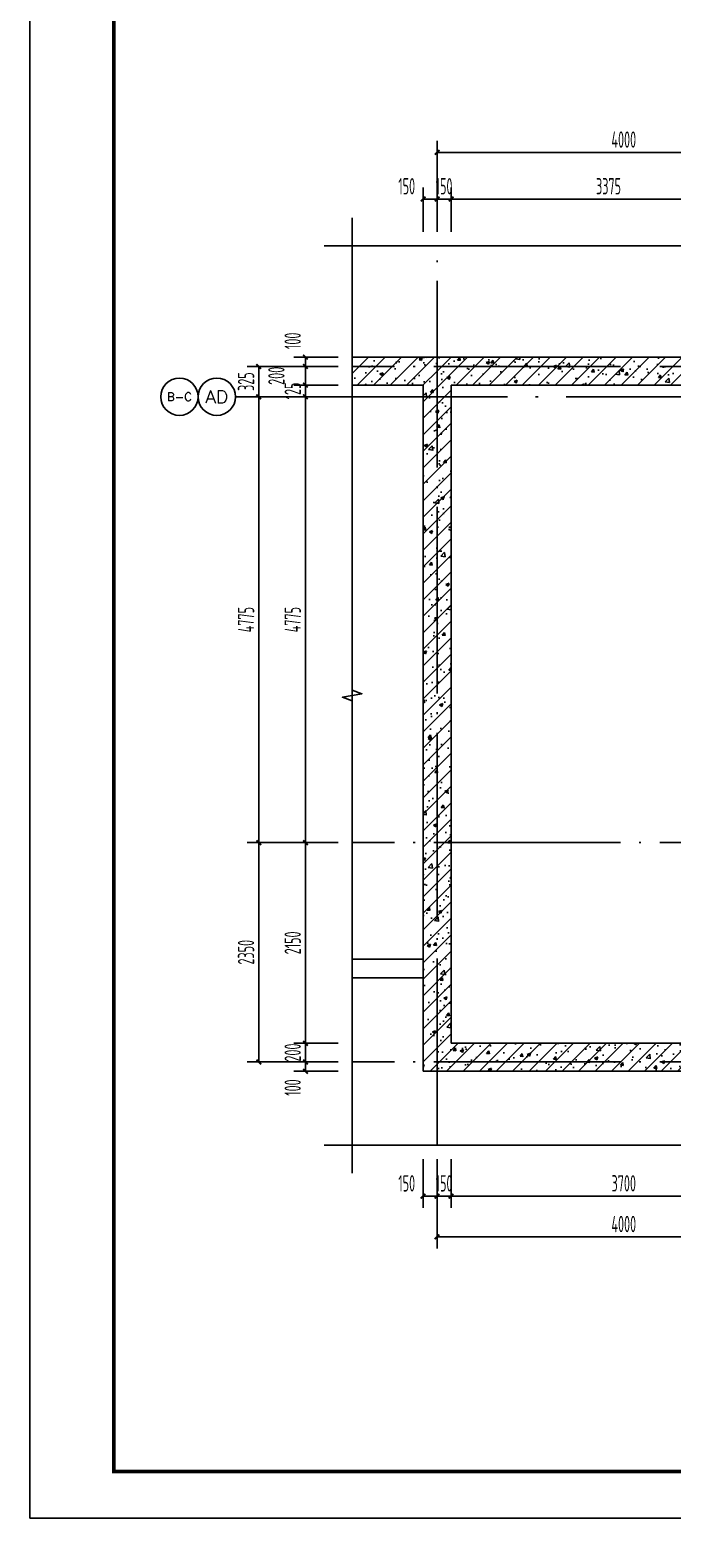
# Model space of a CAD drawing. Extents: x -473190 to 2138458, y -81875 to 2633646.
# Drawn here: x 1264213 to 1271094, y -52175 to -36229 of the extents above; entities that cross this region are included whole.
import ezdxf
from ezdxf.enums import TextEntityAlignment as Align

# ---------------------------------------------------------------- set-up
doc = ezdxf.new("R2010")
doc.units = 0
doc.header["$LTSCALE"] = 1000
doc.linetypes.add('DOTE', pattern=[2.42, 2, -0.2, 0.02, -0.2])
for name, color, linetype in [('A-PUB_HATCH', 8, 'Continuous'), ('A-WALL', 2, 'Continuous'), ('AXIS', 3, 'Continuous'), ('AXIS_TEXT', 7, 'Continuous'), ('DIM_SYMB', 3, 'Continuous'), ('DOTE', 1, 'DOTE'), ('ECA_TK', 7, 'Continuous'), ('PUB_DIM', 3, 'Continuous'), ('PUB_HATCH', 8, 'Continuous'), ('RF-QT', 30, 'Continuous'), ('tk', 7, 'Continuous')]:
    doc.layers.add(name, color=color, linetype=linetype)
doc.styles.add('_TCH_AXIS', font='COMPLEX', dxfattribs={"bigfont": 'GBCBIG'})
doc.styles.add('_TCH_DIM_T3', font='tssdeng.shx', dxfattribs={"width": 0.564706, "bigfont": '@@@tssdchn.shx'})
doc.styles.add('COMPLEX', font='COMPLEX.shx', dxfattribs={"width": 0.65})
doc.dimstyles.new('_TCH_ARCH&&50', dxfattribs={"dimtxt": 175, "dimasz": 50, "dimexe": 125, "dimexo": 150, "dimgap": 50, "dimtad": 1, "dimdec": 0, "dimzin": 0, "dimdsep": 46, "dimtxsty": '_TCH_DIM_T3', "dimblk": 'ARCHTICK', "dimcen": 0.09, "dimclrt": 7, "dimazin": 2, "dimtfac": 1, "dimtdec": 0, "dimtix": 1, "dimtmove": 2, "dimatfit": 3, "dimfxl": 0, "dimtolj": 1, "dimtzin": 0, "dimarcsym": 0})
pattern_1 = [(45, (-477544.96, -71625.69), (-88.388348, 88.388348), []), (50, (-477544.96, -71625.7), (358.63009, -31.376067), [37.5, -412.5]), (355, (-477544.96, -71625.7), (-69.37567, 376.09607), [30, -330]), (100.4514, (-477515.08, -71628.3), (289.25469, 344.71977), [31.870095, -350.571056]), (46.1842, (-477544.96, -71525.7), (533.62052, -82.75951), [56.25, -618.75]), (96.6356, (-477500.5, -71532.6), (467.33135, 487.05894), [47.80514, -525.8565]), (351.1842, (-477544.96, -71525.7), (467.33097, 487.0593), [45, -495]), (21, (-477494.96, -71550.7), (298.453526, -201.309445), [37.5, -412.5]), (326, (-477494.96, -71550.7), (121.657666, 362.57502), [30, -330]), (71.4514, (-477470.1, -71567.47), (420.111314, 161.26525), [31.870095, -350.571056]), (37.5, (-477544.96, -71625.69), (6.079928, 166.446927), [0, -326, 0, -335, 0, -331.25]), (7.5, (-477544.96, -71625.69), (131.534769, 197.205856), [0, -191, 0, -318.5, 0, -126.25]), (327.5, (-477656.46, -71625.69), (266.911218, -11.277436), [0, -125, 0, -390, 0, -517.5]), (317.5, (-477706.46, -71625.7), (291.593085, 50.05249), [0, -162.5, 0, -259, 0, -367.5])]

# ---------------------------------------------------------------- blocks, each defined once
blk = doc.blocks.new('10B_A1E图框')
at = {"layer": 'ECA_TK'}
blk.add_lwpolyline([(0, 0), (841, 0), (841, 594), (0, 594)], close=True, dxfattribs=at)
at = {"layer": 'ECA_TK', "const_width": 0.8}
blk.add_lwpolyline([(831, 10), (831, 584), (18, 584), (18, 10)], close=True, dxfattribs=at)
blk = doc.blocks.new('_ArchTick')
at = {"color": 0, "linetype": 'ByBlock', "const_width": 0.4}
blk.add_lwpolyline([(-0.5, -0.5), (0.5, 0.5)], dxfattribs=at)
blk = doc.blocks.new('*D3061')
at = {"layer": 'Defpoints', "color": 0, "transparency": 16777216}
for p in [(1267166, -47286), (1267666, -47286), (1267666, -47386)]:
    blk.add_point(p, dxfattribs=at)
at = {"layer": 'PUB_DIM', "color": 0, "lineweight": -2, "transparency": 16777216}
for p, q in [((1267516, -47286), (1267041, -47286)), ((1267166, -47386), (1267166, -47286)), ((1267516, -47386), (1267041, -47386))]:
    blk.add_line(p, q, dxfattribs=at)
at = {"layer": 'PUB_DIM', "color": 0, "lineweight": -2, "transparency": 16777216, "xscale": 50, "yscale": 50, "zscale": 50}
for p, rotation in [((1267166, -47286), 90), ((1267166, -47386), 270)]:
    blk.add_blockref('_ArchTick', p, dxfattribs=dict(at, rotation=rotation))
at = {"layer": 'PUB_DIM', "color": 7, "transparency": 16777216, "insert": (1267029, -47561), "char_height": 175, "attachment_point": 5, "rotation": 90, "style": '_TCH_DIM_T3'}
blk.add_mtext('\\A1;100', dxfattribs=at)
blk = doc.blocks.new('*D3062')
at = {"layer": 'Defpoints', "color": 0, "transparency": 16777216}
for p in [(1267166, -47086), (1267666, -47086), (1267666, -47286)]:
    blk.add_point(p, dxfattribs=at)
at = {"layer": 'PUB_DIM', "color": 0, "lineweight": -2, "transparency": 16777216}
for p, q in [((1267166, -47086), (1267166, -47036)), ((1267516, -47086), (1267041, -47086)), ((1267166, -47286), (1267166, -47086)), ((1267516, -47286), (1267041, -47286)), ((1267166, -47286), (1267166, -47336))]:
    blk.add_line(p, q, dxfattribs=at)
at = {"layer": 'PUB_DIM', "color": 0, "lineweight": -2, "transparency": 16777216, "xscale": 50, "yscale": 50, "zscale": 50}
for p, rotation in [((1267166, -47086), 270), ((1267166, -47286), 90)]:
    blk.add_blockref('_ArchTick', p, dxfattribs=dict(at, rotation=rotation))
at = {"layer": 'PUB_DIM', "color": 7, "transparency": 16777216, "insert": (1267029, -47186), "char_height": 175, "attachment_point": 5, "rotation": 90, "style": '_TCH_DIM_T3'}
blk.add_mtext('\\A1;200', dxfattribs=at)
blk = doc.blocks.new('*D3063')
at = {"layer": 'Defpoints', "color": 0, "transparency": 16777216}
for p in [(1267166, -44936), (1267666, -44936), (1267666, -47086)]:
    blk.add_point(p, dxfattribs=at)
at = {"layer": 'PUB_DIM', "color": 0, "lineweight": -2, "transparency": 16777216}
for p, q in [((1267516, -44936), (1267041, -44936)), ((1267166, -47086), (1267166, -44936)), ((1267516, -47086), (1267041, -47086))]:
    blk.add_line(p, q, dxfattribs=at)
at = {"layer": 'PUB_DIM', "color": 0, "lineweight": -2, "transparency": 16777216, "xscale": 50, "yscale": 50, "zscale": 50}
for p, rotation in [((1267166, -44936), 90), ((1267166, -47086), 270)]:
    blk.add_blockref('_ArchTick', p, dxfattribs=dict(at, rotation=rotation))
at = {"layer": 'PUB_DIM', "color": 7, "transparency": 16777216, "insert": (1267029, -46011), "char_height": 175, "attachment_point": 5, "rotation": 90, "style": '_TCH_DIM_T3'}
blk.add_mtext('\\A1;2150', dxfattribs=at)
blk = doc.blocks.new('*D3064')
at = {"layer": 'Defpoints', "color": 0, "transparency": 16777216}
for p in [(1267166, -40161), (1267666, -40161), (1267666, -44936)]:
    blk.add_point(p, dxfattribs=at)
at = {"layer": 'PUB_DIM', "color": 0, "lineweight": -2, "transparency": 16777216}
for p, q in [((1267516, -40161), (1267041, -40161)), ((1267166, -44936), (1267166, -40161)), ((1267516, -44936), (1267041, -44936))]:
    blk.add_line(p, q, dxfattribs=at)
at = {"layer": 'PUB_DIM', "color": 0, "lineweight": -2, "transparency": 16777216, "xscale": 50, "yscale": 50, "zscale": 50}
for p, rotation in [((1267166, -40161), 90), ((1267166, -44936), 270)]:
    blk.add_blockref('_ArchTick', p, dxfattribs=dict(at, rotation=rotation))
at = {"layer": 'PUB_DIM', "color": 7, "transparency": 16777216, "insert": (1267029, -42548), "char_height": 175, "attachment_point": 5, "rotation": 90, "style": '_TCH_DIM_T3'}
blk.add_mtext('\\A1;4775', dxfattribs=at)
blk = doc.blocks.new('*D3065')
at = {"layer": 'Defpoints', "color": 0, "transparency": 16777216}
for p in [(1267166, -40036), (1267666, -40036), (1267666, -40161)]:
    blk.add_point(p, dxfattribs=at)
at = {"layer": 'PUB_DIM', "color": 0, "lineweight": -2, "transparency": 16777216}
for p, q in [((1267166, -40036), (1267166, -39986)), ((1267516, -40036), (1267041, -40036)), ((1267516, -40161), (1267041, -40161)), ((1267166, -40161), (1267166, -40036)), ((1267166, -40161), (1267166, -40211))]:
    blk.add_line(p, q, dxfattribs=at)
at = {"layer": 'PUB_DIM', "color": 0, "lineweight": -2, "transparency": 16777216, "xscale": 50, "yscale": 50, "zscale": 50}
for p, rotation in [((1267166, -40036), 270), ((1267166, -40161), 90)]:
    blk.add_blockref('_ArchTick', p, dxfattribs=dict(at, rotation=rotation))
at = {"layer": 'PUB_DIM', "color": 7, "transparency": 16777216, "insert": (1267029, -40098), "char_height": 175, "attachment_point": 5, "rotation": 90, "style": '_TCH_DIM_T3'}
blk.add_mtext('\\A1;125', dxfattribs=at)
blk = doc.blocks.new('*D3066')
at = {"layer": 'Defpoints', "color": 0, "transparency": 16777216}
for p in [(1267166, -39836), (1267666, -39836), (1267666, -40036)]:
    blk.add_point(p, dxfattribs=at)
at = {"layer": 'PUB_DIM', "color": 0, "lineweight": -2, "transparency": 16777216}
for p, q in [((1267516, -39836), (1267041, -39836)), ((1267166, -40036), (1267166, -39836)), ((1267516, -40036), (1267041, -40036))]:
    blk.add_line(p, q, dxfattribs=at)
at = {"layer": 'PUB_DIM', "color": 0, "lineweight": -2, "transparency": 16777216, "xscale": 50, "yscale": 50, "zscale": 50}
for p, rotation in [((1267166, -39836), 90), ((1267166, -40036), 270)]:
    blk.add_blockref('_ArchTick', p, dxfattribs=dict(at, rotation=rotation))
at = {"layer": 'PUB_DIM', "color": 7, "transparency": 16777216, "insert": (1266854, -39936), "char_height": 175, "attachment_point": 5, "rotation": 90, "style": '_TCH_DIM_T3'}
blk.add_mtext('\\A1;200', dxfattribs=at)
blk = doc.blocks.new('*D3067')
at = {"layer": 'Defpoints', "color": 0, "transparency": 16777216}
for p in [(1267166, -39736), (1267666, -39736), (1267666, -39836)]:
    blk.add_point(p, dxfattribs=at)
at = {"layer": 'PUB_DIM', "color": 0, "lineweight": -2, "transparency": 16777216}
for p, q in [((1267516, -39736), (1267041, -39736)), ((1267516, -39836), (1267041, -39836)), ((1267166, -39836), (1267166, -39736))]:
    blk.add_line(p, q, dxfattribs=at)
at = {"layer": 'PUB_DIM', "color": 0, "lineweight": -2, "transparency": 16777216, "xscale": 50, "yscale": 50, "zscale": 50}
for p, rotation in [((1267166, -39736), 90), ((1267166, -39836), 270)]:
    blk.add_blockref('_ArchTick', p, dxfattribs=dict(at, rotation=rotation))
at = {"layer": 'PUB_DIM', "color": 7, "transparency": 16777216, "insert": (1267029, -39561), "char_height": 175, "attachment_point": 5, "rotation": 90, "style": '_TCH_DIM_T3'}
blk.add_mtext('\\A1;100', dxfattribs=at)
blk = doc.blocks.new('*D3077')
at = {"layer": 'Defpoints', "color": 0, "transparency": 16777216}
for p in [(1268725, -48179), (1272425, -48179), (1272425, -48724)]:
    blk.add_point(p, dxfattribs=at)
at = {"layer": 'PUB_DIM', "color": 0, "lineweight": -2, "transparency": 16777216}
for p, q in [((1268725, -48329), (1268725, -48849)), ((1272425, -48329), (1272425, -48849)), ((1268725, -48724), (1272425, -48724))]:
    blk.add_line(p, q, dxfattribs=at)
at = {"layer": 'PUB_DIM', "color": 0, "lineweight": -2, "transparency": 16777216, "xscale": 50, "yscale": 50, "zscale": 50, "rotation": 180}
blk.add_blockref('_ArchTick', (1268725, -48724), dxfattribs=at)
at = {"layer": 'PUB_DIM', "color": 0, "lineweight": -2, "transparency": 16777216, "xscale": 50, "yscale": 50, "zscale": 50}
blk.add_blockref('_ArchTick', (1272425, -48724), dxfattribs=at)
at = {"layer": 'PUB_DIM', "color": 7, "transparency": 16777216, "insert": (1270575, -48587), "char_height": 175, "attachment_point": 5, "style": '_TCH_DIM_T3'}
blk.add_mtext('\\A1;3700', dxfattribs=at)
blk = doc.blocks.new('*D3078')
at = {"layer": 'Defpoints', "color": 0, "transparency": 16777216}
for p in [(1268575, -48179), (1268725, -48179), (1268725, -48724)]:
    blk.add_point(p, dxfattribs=at)
at = {"layer": 'PUB_DIM', "color": 0, "lineweight": -2, "transparency": 16777216}
for p, q in [((1268575, -48329), (1268575, -48849)), ((1268725, -48329), (1268725, -48849)), ((1268575, -48724), (1268525, -48724)), ((1268575, -48724), (1268725, -48724)), ((1268725, -48724), (1268775, -48724))]:
    blk.add_line(p, q, dxfattribs=at)
at = {"layer": 'PUB_DIM', "color": 0, "lineweight": -2, "transparency": 16777216, "xscale": 50, "yscale": 50, "zscale": 50}
blk.add_blockref('_ArchTick', (1268575, -48724), dxfattribs=at)
at = {"layer": 'PUB_DIM', "color": 0, "lineweight": -2, "transparency": 16777216, "xscale": 50, "yscale": 50, "zscale": 50, "rotation": 180}
blk.add_blockref('_ArchTick', (1268725, -48724), dxfattribs=at)
at = {"layer": 'PUB_DIM', "color": 7, "transparency": 16777216, "insert": (1268650, -48587), "char_height": 175, "attachment_point": 5, "style": '_TCH_DIM_T3'}
blk.add_mtext('\\A1;150', dxfattribs=at)
blk = doc.blocks.new('*D3079')
at = {"layer": 'Defpoints', "color": 0, "transparency": 16777216}
for p in [(1268425, -48179), (1268575, -48179), (1268575, -48724)]:
    blk.add_point(p, dxfattribs=at)
at = {"layer": 'PUB_DIM', "color": 0, "lineweight": -2, "transparency": 16777216}
for p, q in [((1268425, -48329), (1268425, -48849)), ((1268575, -48329), (1268575, -48849)), ((1268425, -48724), (1268575, -48724))]:
    blk.add_line(p, q, dxfattribs=at)
at = {"layer": 'PUB_DIM', "color": 0, "lineweight": -2, "transparency": 16777216, "xscale": 50, "yscale": 50, "zscale": 50, "rotation": 180}
blk.add_blockref('_ArchTick', (1268425, -48724), dxfattribs=at)
at = {"layer": 'PUB_DIM', "color": 0, "lineweight": -2, "transparency": 16777216, "xscale": 50, "yscale": 50, "zscale": 50}
blk.add_blockref('_ArchTick', (1268575, -48724), dxfattribs=at)
at = {"layer": 'PUB_DIM', "color": 7, "transparency": 16777216, "insert": (1268250, -48587), "char_height": 175, "attachment_point": 5, "style": '_TCH_DIM_T3'}
blk.add_mtext('\\A1;150', dxfattribs=at)
blk = doc.blocks.new('*D3096')
at = {"layer": 'Defpoints', "color": 0, "transparency": 16777216}
for p in [(1268575, -38042), (1268425, -38542), (1268575, -38542)]:
    blk.add_point(p, dxfattribs=at)
at = {"layer": 'PUB_DIM', "color": 0, "lineweight": -2, "transparency": 16777216}
for p, q in [((1268425, -38392), (1268425, -37917)), ((1268575, -38392), (1268575, -37917)), ((1268425, -38042), (1268575, -38042))]:
    blk.add_line(p, q, dxfattribs=at)
at = {"layer": 'PUB_DIM', "color": 0, "lineweight": -2, "transparency": 16777216, "xscale": 50, "yscale": 50, "zscale": 50, "rotation": 180}
blk.add_blockref('_ArchTick', (1268425, -38042), dxfattribs=at)
at = {"layer": 'PUB_DIM', "color": 0, "lineweight": -2, "transparency": 16777216, "xscale": 50, "yscale": 50, "zscale": 50}
blk.add_blockref('_ArchTick', (1268575, -38042), dxfattribs=at)
at = {"layer": 'PUB_DIM', "color": 7, "transparency": 16777216, "insert": (1268250, -37905), "char_height": 175, "attachment_point": 5, "style": '_TCH_DIM_T3'}
blk.add_mtext('\\A1;150', dxfattribs=at)
blk = doc.blocks.new('*D3097')
at = {"layer": 'Defpoints', "color": 0, "transparency": 16777216}
for p in [(1268725, -38042), (1268575, -38542), (1268725, -38542)]:
    blk.add_point(p, dxfattribs=at)
at = {"layer": 'PUB_DIM', "color": 0, "lineweight": -2, "transparency": 16777216}
for p, q in [((1268575, -38392), (1268575, -37917)), ((1268725, -38392), (1268725, -37917)), ((1268575, -38042), (1268525, -38042)), ((1268575, -38042), (1268725, -38042)), ((1268725, -38042), (1268775, -38042))]:
    blk.add_line(p, q, dxfattribs=at)
at = {"layer": 'PUB_DIM', "color": 0, "lineweight": -2, "transparency": 16777216, "xscale": 50, "yscale": 50, "zscale": 50}
blk.add_blockref('_ArchTick', (1268575, -38042), dxfattribs=at)
at = {"layer": 'PUB_DIM', "color": 0, "lineweight": -2, "transparency": 16777216, "xscale": 50, "yscale": 50, "zscale": 50, "rotation": 180}
blk.add_blockref('_ArchTick', (1268725, -38042), dxfattribs=at)
at = {"layer": 'PUB_DIM', "color": 7, "transparency": 16777216, "insert": (1268650, -37905), "char_height": 175, "attachment_point": 5, "style": '_TCH_DIM_T3'}
blk.add_mtext('\\A1;150', dxfattribs=at)
blk = doc.blocks.new('*D3098')
at = {"layer": 'Defpoints', "color": 0, "transparency": 16777216}
for p in [(1272100, -38042), (1268725, -38542), (1272100, -38542)]:
    blk.add_point(p, dxfattribs=at)
at = {"layer": 'PUB_DIM', "color": 0, "lineweight": -2, "transparency": 16777216}
for p, q in [((1268725, -38392), (1268725, -37917)), ((1272100, -38392), (1272100, -37917)), ((1268725, -38042), (1272100, -38042))]:
    blk.add_line(p, q, dxfattribs=at)
at = {"layer": 'PUB_DIM', "color": 0, "lineweight": -2, "transparency": 16777216, "xscale": 50, "yscale": 50, "zscale": 50, "rotation": 180}
blk.add_blockref('_ArchTick', (1268725, -38042), dxfattribs=at)
at = {"layer": 'PUB_DIM', "color": 0, "lineweight": -2, "transparency": 16777216, "xscale": 50, "yscale": 50, "zscale": 50}
blk.add_blockref('_ArchTick', (1272100, -38042), dxfattribs=at)
at = {"layer": 'PUB_DIM', "color": 7, "transparency": 16777216, "insert": (1270412, -37905), "char_height": 175, "attachment_point": 5, "style": '_TCH_DIM_T3'}
blk.add_mtext('\\A1;3375', dxfattribs=at)
blk = doc.blocks.new('*D3108')
at = {"layer": 'Defpoints', "color": 0, "transparency": 16777216}
for p in [(1268575, -48179), (1272575, -48179), (1272575, -49161)]:
    blk.add_point(p, dxfattribs=at)
at = {"layer": 'PUB_DIM', "color": 0, "lineweight": -2, "transparency": 16777216}
for p, q in [((1268575, -48329), (1268575, -49286)), ((1272575, -48329), (1272575, -49286)), ((1268575, -49161), (1272575, -49161))]:
    blk.add_line(p, q, dxfattribs=at)
at = {"layer": 'PUB_DIM', "color": 0, "lineweight": -2, "transparency": 16777216, "xscale": 50, "yscale": 50, "zscale": 50, "rotation": 180}
blk.add_blockref('_ArchTick', (1268575, -49161), dxfattribs=at)
at = {"layer": 'PUB_DIM', "color": 0, "lineweight": -2, "transparency": 16777216, "xscale": 50, "yscale": 50, "zscale": 50}
blk.add_blockref('_ArchTick', (1272575, -49161), dxfattribs=at)
at = {"layer": 'PUB_DIM', "color": 7, "transparency": 16777216, "insert": (1270575, -49023), "char_height": 175, "attachment_point": 5, "style": '_TCH_DIM_T3'}
blk.add_mtext('\\A1;4000', dxfattribs=at)
blk = doc.blocks.new('*D3112')
at = {"layer": 'Defpoints', "color": 0, "transparency": 16777216}
for p in [(1272575, -37542), (1268575, -38542), (1272575, -38542)]:
    blk.add_point(p, dxfattribs=at)
at = {"layer": 'PUB_DIM', "color": 0, "lineweight": -2, "transparency": 16777216}
for p, q in [((1268575, -38392), (1268575, -37417)), ((1272575, -38392), (1272575, -37417)), ((1268575, -37542), (1272575, -37542))]:
    blk.add_line(p, q, dxfattribs=at)
at = {"layer": 'PUB_DIM', "color": 0, "lineweight": -2, "transparency": 16777216, "xscale": 50, "yscale": 50, "zscale": 50, "rotation": 180}
blk.add_blockref('_ArchTick', (1268575, -37542), dxfattribs=at)
at = {"layer": 'PUB_DIM', "color": 0, "lineweight": -2, "transparency": 16777216, "xscale": 50, "yscale": 50, "zscale": 50}
blk.add_blockref('_ArchTick', (1272575, -37542), dxfattribs=at)
at = {"layer": 'PUB_DIM', "color": 7, "transparency": 16777216, "insert": (1270575, -37405), "char_height": 175, "attachment_point": 5, "style": '_TCH_DIM_T3'}
blk.add_mtext('\\A1;4000', dxfattribs=at)
blk = doc.blocks.new('*D3116')
at = {"layer": 'Defpoints', "color": 0, "transparency": 16777216}
for p in [(1266666, -44936), (1267666, -44936), (1267666, -47286)]:
    blk.add_point(p, dxfattribs=at)
at = {"layer": 'PUB_DIM', "color": 0, "lineweight": -2, "transparency": 16777216}
for p, q in [((1267516, -44936), (1266541, -44936)), ((1266666, -47286), (1266666, -44936)), ((1267516, -47286), (1266541, -47286))]:
    blk.add_line(p, q, dxfattribs=at)
at = {"layer": 'PUB_DIM', "color": 0, "lineweight": -2, "transparency": 16777216, "xscale": 50, "yscale": 50, "zscale": 50}
for p, rotation in [((1266666, -44936), 90), ((1266666, -47286), 270)]:
    blk.add_blockref('_ArchTick', p, dxfattribs=dict(at, rotation=rotation))
at = {"layer": 'PUB_DIM', "color": 7, "transparency": 16777216, "insert": (1266529, -46111), "char_height": 175, "attachment_point": 5, "rotation": 90, "style": '_TCH_DIM_T3'}
blk.add_mtext('\\A1;2350', dxfattribs=at)
blk = doc.blocks.new('*D3117')
at = {"layer": 'Defpoints', "color": 0, "transparency": 16777216}
for p in [(1266666, -40161), (1267666, -40161), (1267666, -44936)]:
    blk.add_point(p, dxfattribs=at)
at = {"layer": 'PUB_DIM', "color": 0, "lineweight": -2, "transparency": 16777216}
for p, q in [((1267516, -40161), (1266541, -40161)), ((1266666, -44936), (1266666, -40161)), ((1267516, -44936), (1266541, -44936))]:
    blk.add_line(p, q, dxfattribs=at)
at = {"layer": 'PUB_DIM', "color": 0, "lineweight": -2, "transparency": 16777216, "xscale": 50, "yscale": 50, "zscale": 50}
for p, rotation in [((1266666, -40161), 90), ((1266666, -44936), 270)]:
    blk.add_blockref('_ArchTick', p, dxfattribs=dict(at, rotation=rotation))
at = {"layer": 'PUB_DIM', "color": 7, "transparency": 16777216, "insert": (1266529, -42548), "char_height": 175, "attachment_point": 5, "rotation": 90, "style": '_TCH_DIM_T3'}
blk.add_mtext('\\A1;4775', dxfattribs=at)
blk = doc.blocks.new('*D3118')
at = {"layer": 'Defpoints', "color": 0, "transparency": 16777216}
for p in [(1266666, -39836), (1267666, -39836), (1267666, -40161)]:
    blk.add_point(p, dxfattribs=at)
at = {"layer": 'PUB_DIM', "color": 0, "lineweight": -2, "transparency": 16777216}
for p, q in [((1267516, -39836), (1266541, -39836)), ((1266666, -40161), (1266666, -39836)), ((1267516, -40161), (1266541, -40161))]:
    blk.add_line(p, q, dxfattribs=at)
at = {"layer": 'PUB_DIM', "color": 0, "lineweight": -2, "transparency": 16777216, "xscale": 50, "yscale": 50, "zscale": 50}
for p, rotation in [((1266666, -39836), 90), ((1266666, -40161), 270)]:
    blk.add_blockref('_ArchTick', p, dxfattribs=dict(at, rotation=rotation))
at = {"layer": 'PUB_DIM', "color": 7, "transparency": 16777216, "insert": (1266529, -39998), "char_height": 175, "attachment_point": 5, "rotation": 90, "style": '_TCH_DIM_T3'}
blk.add_mtext('\\A1;325', dxfattribs=at)
blk = doc.blocks.new('_AXISO')
blk.add_circle((0, 0), 0.5)
at = {"layer": 'AXIS_TEXT', "style": 'COMPLEX', "width": 1.041667}
blk.add_attdef('A', text='', height=0.56, dxfattribs=at).set_placement((-0.25, -0.28), (0.25, -0.28), align=Align.FIT)

msp = doc.modelspace()

# ---------------------------------------------------------------- hatches: boundary and pattern name
at = {"layer": 'A-PUB_HATCH'}
h = msp.add_hatch(dxfattribs=at)
h.set_pattern_fill('钢筋混凝土', color=256, scale=50, style=0)
h.set_pattern_definition(pattern_1)
h.paths.add_polyline_path([(1267666.2, -40035.6), (1268424.9, -40035.6), (1268574.9, -39935.6), (1268574.9, -39735.6), (1267666.2, -39735.6)])
h = msp.add_hatch(dxfattribs=at)
h.set_pattern_fill('钢筋混凝土', color=256, scale=50, style=0)
h.set_pattern_definition(pattern_1)
h.paths.add_polyline_path([(1272099.9, -40035.6), (1272099.9, -39735.6), (1268574.9, -39735.6), (1268574.9, -39935.6), (1268724.9, -40035.6)])
h = msp.add_hatch(dxfattribs=at)
h.set_pattern_fill('钢筋混凝土', color=256, scale=50, style=0)
h.set_pattern_definition(pattern_1)
h.paths.add_polyline_path([(1268724.9, -47085.6), (1268424.9, -47385.6), (1272574.9, -47385.6), (1272574.9, -47185.6), (1272424.9, -47085.6)])
at = {"layer": 'PUB_HATCH'}
h = msp.add_hatch(dxfattribs=at)
h.set_pattern_fill('钢筋混凝土', color=256, scale=50, style=0)
h.set_pattern_definition(pattern_1)
h.paths.add_polyline_path([(1268424.9, -46285.6), (1268724.9, -46285.6), (1268724.9, -40035.6), (1268574.9, -39935.6), (1268424.9, -40035.6)])
h = msp.add_hatch(dxfattribs=at)
h.set_pattern_fill('钢筋混凝土', color=256, scale=50, style=0)
h.set_pattern_definition(pattern_1)
h.paths.add_polyline_path([(1268424.9, -47385.6), (1268724.9, -47085.6), (1268724.9, -46285.6), (1268424.9, -46285.6)])

# ---------------------------------------------------------------- linework, layer by layer
msp.add_lwpolyline([(1267666.2, -38542.1), (1280219.4, -38542.1), (1280219.4, -48179.3), (1267666.2, -48179.3)], close=True)
at = {"layer": 'A-WALL'}
for p, q in [((1267666.2, -46185.6), (1268424.9, -46185.6)), ((1267666.2, -46185.6), (1267666.2, -46385.6)), ((1267666.2, -46385.6), (1268424.9, -46385.6))]:
    msp.add_line(p, q, dxfattribs=at)
at = {"layer": 'AXIS'}
msp.add_line((1267666.2, -40160.6), (1266416.2, -40160.6), dxfattribs=at)
at = {"layer": 'DIM_SYMB'}
for points in [[(1267666.2, -38242.1), (1267666.2, -43304.5), (1267771.2, -43342.7), (1267561.2, -43379.7), (1267666.2, -43417), (1267666.2, -48479.3)], [(1267366.2, -38542.1), (1273886.6, -38542.1), (1273924.8, -38437.1), (1273961.8, -38647.1), (1273999.1, -38542.1), (1280519.4, -38542.1)], [(1267366.2, -48179.3), (1273886.6, -48179.3), (1273924.8, -48074.3), (1273961.8, -48284.3), (1273999.1, -48179.3), (1280519.4, -48179.3)]]:
    msp.add_lwpolyline(points, dxfattribs=at)
at = {"layer": 'DOTE'}
for p, q in [((1268574.9, -48179.3), (1268574.9, -38542.1)), ((1280219.4, -39835.6), (1267666.2, -39835.6)), ((1280219.4, -44935.6), (1267666.2, -44935.6)), ((1280219.4, -47285.6), (1267666.2, -47285.6))]:
    msp.add_line(p, q, dxfattribs=at)
at = {"layer": 'DOTE', "color": 16, "linetype": 'DOTE', "ltscale": 1.5}
msp.add_line((1280219.4, -40160.6), (1267666.2, -40160.6), dxfattribs=at)
at = {"layer": 'RF-QT'}
for p, q in [((1267666.2, -39735.6), (1268574.9, -39735.6)), ((1267666.2, -39735.6), (1267666.2, -40035.6)), ((1268574.9, -39735.6), (1272099.9, -39735.6)), ((1267666.2, -40035.6), (1268424.9, -40035.6)), ((1268424.9, -46285.6), (1268424.9, -40035.6)), ((1268724.9, -46285.6), (1268724.9, -40035.6)), ((1268724.9, -40035.6), (1272099.9, -40035.6)), ((1268424.9, -47385.6), (1268424.9, -46285.6)), ((1268724.9, -47085.6), (1268724.9, -46285.6)), ((1268724.9, -47085.6), (1272424.9, -47085.6)), ((1268424.9, -47385.6), (1272574.9, -47385.6))]:
    msp.add_line(p, q, dxfattribs=at)

# ---------------------------------------------------------------- block references
at = {"layer": 'AXIS'}
ref = msp.add_blockref('_AXISO', (1265816.2, -40160.6), dxfattribs=dict(at, xscale=400, yscale=400, zscale=400))
ref.add_attrib('A', 'B-C', dxfattribs={"layer": 'AXIS_TEXT', "height": 88.54, "style": '_TCH_AXIS'}).set_placement((1265683.4, -40204.8), (1265949.1, -40204.8), align=Align.FIT)
ref = msp.add_blockref('_AXISO', (1266216.2, -40160.6), dxfattribs=dict(at, xscale=400, yscale=400, zscale=400))
ref.add_attrib('A', 'AD', dxfattribs={"layer": 'AXIS_TEXT', "height": 135.43, "style": '_TCH_AXIS'}).set_placement((1266093.7, -40228.3), (1266338.8, -40228.3), align=Align.FIT)
at = {"layer": 'tk', "xscale": 50, "yscale": 50, "zscale": 50}
msp.add_blockref('10B_A1E图框', (1264213.1, -52174.7), dxfattribs=at)

# ---------------------------------------------------------------- dimensions: what is measured, and where the dimension line sits
at = {"layer": 'PUB_DIM'}
for p1, p2, distance, picture, middle in [((1268574.9, -38542.1), (1272574.9, -38542.1), 1000, '*D3112', (1270574.9, -37404.6)), ((1268574.9, -38542.1), (1268724.9, -38542.1), 500, '*D3097', (1268649.9, -37904.6)), ((1268724.9, -38542.1), (1272099.9, -38542.1), 500, '*D3098', (1270412.4, -37904.6)), ((1267666.2, -40160.6), (1267666.2, -39835.6), 1000, '*D3118', (1266528.7, -39998.1)), ((1267666.2, -40160.6), (1267666.2, -40035.6), 500, '*D3065', (1267028.7, -40098.1)), ((1267666.2, -44935.6), (1267666.2, -40160.6), 1000, '*D3117', (1266528.7, -42548.1)), ((1267666.2, -44935.6), (1267666.2, -40160.6), 500, '*D3064', (1267028.7, -42548.1)), ((1267666.2, -47285.6), (1267666.2, -44935.6), 1000, '*D3116', (1266528.7, -46110.6)), ((1267666.2, -47085.6), (1267666.2, -44935.6), 500, '*D3063', (1267028.7, -46010.6)), ((1267666.2, -47285.6), (1267666.2, -47085.6), 500, '*D3062', (1267028.7, -47185.6)), ((1268574.9, -48179.3), (1268724.9, -48179.3), -544.7, '*D3078', (1268649.9, -48586.6)), ((1268574.9, -48179.3), (1272574.9, -48179.3), -981.2, '*D3108', (1270574.9, -49023.1)), ((1268724.9, -48179.3), (1272424.9, -48179.3), -544.7, '*D3077', (1270574.9, -48586.6))]:
    dim = msp.add_aligned_dim(p1=p1, p2=p2, distance=distance, dimstyle='_TCH_ARCH&&50', dxfattribs=at)
    dim.commit()
    dim.dimension.update_dxf_attribs({"geometry": picture, "text_midpoint": middle})
for base, p1, p2, angle, picture, middle in [((1268574.9, -38042.1), (1268424.9, -38542.1), (1268574.9, -38542.1), 0, '*D3096', (1268249.9, -37904.6)), ((1267166.2, -39735.6), (1267666.2, -39835.6), (1267666.2, -39735.6), 90, '*D3067', (1267028.7, -39560.6)), ((1267166.2, -39835.6), (1267666.2, -40035.6), (1267666.2, -39835.6), 90, '*D3066', (1266853.7, -39935.6)), ((1267166.2, -47285.6), (1267666.2, -47385.6), (1267666.2, -47285.6), 90, '*D3061', (1267028.7, -47560.6)), ((1268574.9, -48724.1), (1268424.9, -48179.3), (1268574.9, -48179.3), 0, '*D3079', (1268249.9, -48586.6))]:
    dim = msp.add_linear_dim(base=base, p1=p1, p2=p2, angle=angle, dimstyle='_TCH_ARCH&&50', dxfattribs=at)
    dim.commit()
    dim.dimension.update_dxf_attribs({"geometry": picture, "text_midpoint": middle, "dimtype": 129})

doc.saveas('drawing.dxf')
